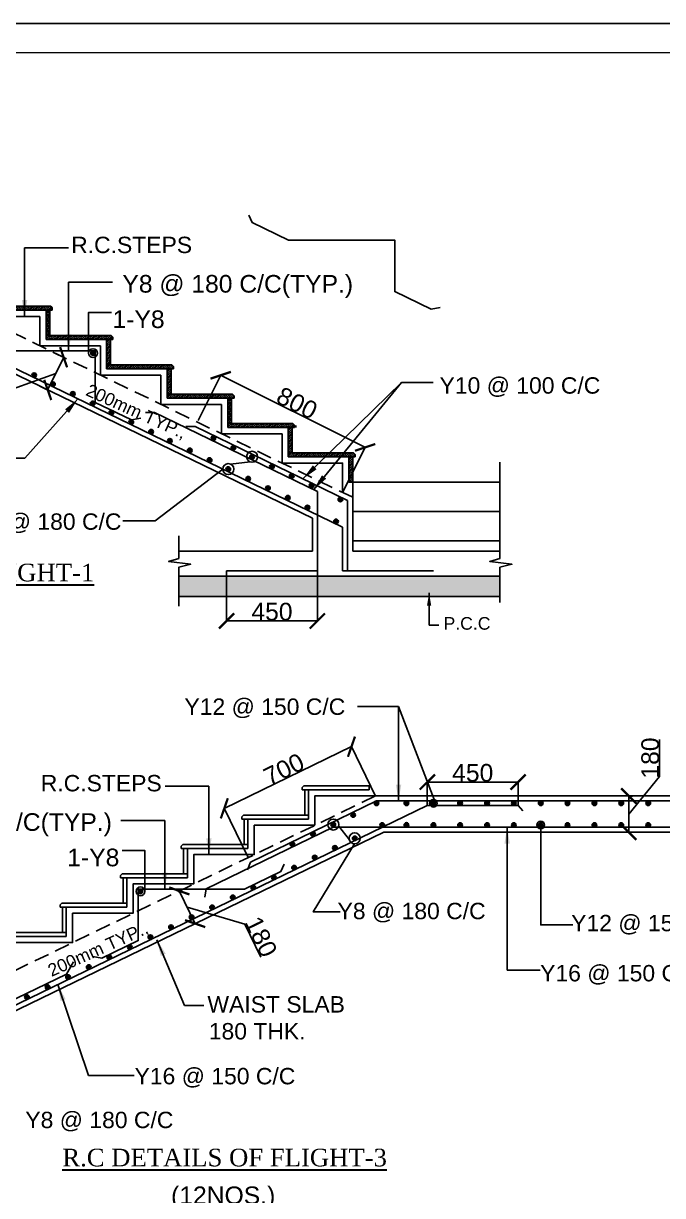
# Model space of a CAD drawing. Header units: inches. Extents: x 42351 to 118476, y -157843 to -108551.
# Drawn here: x 67447 to 80110, y -131799 to -108551 of the extents above; entities that cross this region are included whole.
import ezdxf
from ezdxf.enums import TextEntityAlignment as Align

# ---------------------------------------------------------------- set-up
doc = ezdxf.new("R2010")
doc.units = ezdxf.units.IN
doc.header["$MEASUREMENT"] = 0
doc.linetypes.add('Hidden', pattern=[3, 2, -1])
for name, color, linetype in [('1', 8, 'Continuous'), ('2', 5, 'Continuous'), ('4', 4, 'Continuous'), ('5', 2, 'Continuous'), ('AR-Elevation-2', 14, 'Continuous'), ('AR-Elevation-3', 15, 'Continuous'), ('AR-WALL', 30, 'Continuous'), ('ARROW', 5, 'Continuous'), ('ARROW2', 5, 'Continuous'), ('DIM', 251, 'Continuous'), ('SLAB TEXT', 1, 'Continuous')]:
    doc.layers.add(name, color=color, linetype=linetype)
for name, color, linetype, lineweight in [('HATCH', 252, 'Continuous', 9), ('JKEC COLHAT', 2, 'Continuous', 20), ('text', 4, 'Continuous', 30)]:
    doc.layers.add(name, color=color, linetype=linetype, lineweight=lineweight)
doc.styles.add('Arial', font='arial.ttf', dxfattribs={"height": 400})
doc.styles.add('T200', font='sanss___.ttf', dxfattribs={"height": 250})
doc.styles.add('T300', font='sanss___.ttf', dxfattribs={"height": 350})
doc.styles.add('T400', font='romantic.ttf')
doc.dimstyles.new('SCALE - 25', dxfattribs={"dimtxt": 325, "dimasz": 300, "dimexe": 4, "dimexo": 0, "dimgap": 1, "dimtad": 1, "dimdec": 0, "dimlfac": 0.25, "dimrnd": 5, "dimzin": 3, "dimdsep": 46, "dimtxsty": 'T300', "dimblk": 'ARCHTICK', "dimcen": 0.09, "dimdle": 4, "dimclrd": 5, "dimclre": 8, "dimclrt": 1, "dimadec": 0, "dimazin": 0, "dimtfac": 1, "dimtdec": 0, "dimtix": 1, "dimtofl": 0, "dimtmove": 2, "dimatfit": 3, "dimfxl": 0, "dimtolj": 1, "dimtzin": 0, "dimarcsym": 2})
doc.dimstyles.new('T 200', dxfattribs={"dimtxt": 250, "dimasz": 150, "dimexe": 1, "dimexo": 0, "dimgap": 50, "dimtad": 1, "dimdec": 0, "dimdsep": 46, "dimtxsty": 'T200', "dimblk": 'ARCHTICK', "dimcen": 2.5, "dimdle": 1, "dimclrd": 5, "dimclre": 253, "dimclrt": 1, "dimadec": 0, "dimazin": 0, "dimtfac": 1, "dimtdec": 0, "dimtmove": 2, "dimatfit": 3, "dimfxl": 0, "dimarcsym": 0})

# ---------------------------------------------------------------- blocks, each defined once
blk = doc.blocks.new('_ARCHTICK')
at = {"color": 0, "linetype": 'ByBlock', "const_width": 0.15}
blk.add_lwpolyline([(-0.5, -0.5), (0.5, 0.5)], dxfattribs=at)
blk = doc.blocks.new('*D79')
at = {"layer": 'Defpoints', "color": 0}
for p in [(70906, -116427), (74217, -116960), (73768, -117858)]:
    blk.add_point(p, dxfattribs=at)
at = {"layer": 'DIM', "color": 8, "lineweight": -2}
for p, q in [((70906, -116427), (71357, -115525)), ((73768, -117858), (74219, -116956))]:
    blk.add_line(p, q, dxfattribs=at)
at = {"layer": 'DIM', "color": 5, "lineweight": -2}
blk.add_line((71352, -115527), (74221, -116962), dxfattribs=at)
at = {"layer": 'DIM', "color": 5, "lineweight": -2, "xscale": 300, "yscale": 300, "zscale": 300}
for p, rotation in [((71355, -115529), 153.4349488229369), ((74217, -116960), 333.4349488229369)]:
    blk.add_blockref('_ARCHTICK', p, dxfattribs=dict(at, rotation=rotation))
at = {"layer": 'DIM', "color": 1, "insert": (72867, -116082), "char_height": 350, "attachment_point": 5, "rotation": 333.4349, "style": 'T300'}
blk.add_mtext('\\A1;800', dxfattribs=at)
blk = doc.blocks.new('R1')
at = {"layer": '5'}
h = blk.add_hatch(color=256, dxfattribs=at)
edge = h.paths.add_edge_path()
edge.add_arc((0, 0), 62.5, 0, 360)
at = {"layer": '5', "color": 6}
blk.add_circle((0, 0), 62.5, dxfattribs=at)
blk = doc.blocks.new('*D80')
at = {"layer": 'Defpoints', "color": 0}
for p in [(68088, -115097), (68242, -115172), (67774, -115745)]:
    blk.add_point(p, dxfattribs=at)
at = {"layer": 'DIM', "color": 5, "lineweight": -2}
for p, q in [((67926, -115824), (68244, -115169)), ((68085, -115496), (67056, -115863)), ((67056, -115863), (66737, -116520))]:
    blk.add_line(p, q, dxfattribs=at)
at = {"layer": 'DIM', "color": 8, "lineweight": -2}
for p, q in [((68088, -115097), (68246, -115174)), ((67774, -115745), (67932, -115822))]:
    blk.add_line(p, q, dxfattribs=at)
at = {"layer": 'DIM', "color": 5, "lineweight": -2, "xscale": 300, "yscale": 300, "zscale": 300}
for p, rotation in [((68242, -115172), 64.13362577975428), ((67928, -115820), 244.1336257797543)]:
    blk.add_blockref('_ARCHTICK', p, dxfattribs=dict(at, rotation=rotation))
at = {"layer": 'DIM', "color": 1, "insert": (66734, -116112), "char_height": 350, "attachment_point": 5, "rotation": 64.1336, "style": 'T300'}
blk.add_mtext('\\A1;180', dxfattribs=at)
blk = doc.blocks.new('*D84')
at = {"layer": 'Defpoints', "color": 0}
for p in [(74420, -123874, -3), (71427, -124118), (71900, -125095, -3)]:
    blk.add_point(p, dxfattribs=at)
at = {"layer": 'DIM', "color": 5, "lineweight": -2}
blk.add_line((73950, -122894), (71423, -124120), dxfattribs=at)
at = {"layer": 'DIM', "color": 8, "lineweight": -2}
for p, q in [((74420, -123874), (73944, -122893)), ((71900, -125095), (71425, -124114))]:
    blk.add_line(p, q, dxfattribs=at)
at = {"layer": 'DIM', "color": 5, "lineweight": -2, "xscale": 300, "yscale": 300, "zscale": 300}
for p, rotation in [((73946, -122896), 25.86639058497587), ((71427, -124118), 205.8663905849759)]:
    blk.add_blockref('_ARCHTICK', p, dxfattribs=dict(at, rotation=rotation))
at = {"layer": 'DIM', "color": 1, "insert": (72607, -123344), "char_height": 350, "attachment_point": 5, "rotation": 25.8664, "style": 'T300'}
blk.add_mtext('\\A1;700', dxfattribs=at)
blk = doc.blocks.new('*D86')
at = {"layer": 'Defpoints', "color": 0}
for p in [(70535, -125757, -3), (70849, -126405, -3), (70849, -126405)]:
    blk.add_point(p, dxfattribs=at)
at = {"layer": 'DIM', "color": 5, "lineweight": -2}
for p, q in [((70534, -125753), (70851, -126409)), ((70692, -126081), (71832, -126416)), ((71832, -126416), (72151, -127073))]:
    blk.add_line(p, q, dxfattribs=at)
at = {"layer": 'DIM', "color": 8, "lineweight": -2}
for p, q in [((70535, -125757), (70539, -125755)), ((70849, -126405), (70853, -126403))]:
    blk.add_line(p, q, dxfattribs=at)
at = {"layer": 'DIM', "color": 5, "lineweight": -2, "xscale": 300, "yscale": 300, "zscale": 300}
for p, rotation in [((70535, -125757), 115.866390584974), ((70849, -126405), 295.8663905849741)]:
    blk.add_blockref('_ARCHTICK', p, dxfattribs=dict(at, rotation=rotation))
at = {"layer": 'DIM', "color": 1, "insert": (72155, -126665), "char_height": 350, "attachment_point": 5, "rotation": 295.8664, "style": 'T300'}
blk.add_mtext('\\A1;180', dxfattribs=at)
blk = doc.blocks.new('*D88')
at = {"layer": 'Defpoints', "color": 0}
for p in [(75449, -123598), (75449, -124065, -8), (77249, -124065, -9)]:
    blk.add_point(p, dxfattribs=at)
at = {"layer": 'DIM', "color": 5, "lineweight": -2}
blk.add_line((77253, -123598), (75445, -123598), dxfattribs=at)
at = {"layer": 'DIM', "color": 8, "lineweight": -2}
for p, q in [((75449, -124065), (75449, -123594)), ((77249, -124065), (77249, -123594))]:
    blk.add_line(p, q, dxfattribs=at)
at = {"layer": 'DIM', "color": 5, "lineweight": -2, "xscale": 300, "yscale": 300, "zscale": 300, "rotation": 180}
blk.add_blockref('_ARCHTICK', (75449, -123598), dxfattribs=at)
at = {"layer": 'DIM', "color": 5, "lineweight": -2, "xscale": 300, "yscale": 300, "zscale": 300}
blk.add_blockref('_ARCHTICK', (77249, -123598), dxfattribs=at)
at = {"layer": 'DIM', "color": 1, "insert": (76349, -123416), "char_height": 350, "attachment_point": 5, "style": 'T300'}
blk.add_mtext('\\A1;450', dxfattribs=at)
blk = doc.blocks.new('*D91')
at = {"layer": 'Defpoints', "color": 0}
for p in [(79441, -123874), (79517, -123874, -4), (79517, -124594, -12)]:
    blk.add_point(p, dxfattribs=at)
at = {"layer": 'DIM', "color": 5, "lineweight": -2}
for p, q in [((80048, -123486), (80048, -122756)), ((79441, -124234), (80048, -123486)), ((79441, -124598), (79441, -123870))]:
    blk.add_line(p, q, dxfattribs=at)
at = {"layer": 'DIM', "color": 8, "lineweight": -2}
for p, q in [((79517, -123874), (79437, -123874)), ((79517, -124594), (79437, -124594))]:
    blk.add_line(p, q, dxfattribs=at)
at = {"layer": 'DIM', "color": 5, "lineweight": -2, "xscale": 300, "yscale": 300, "zscale": 300}
for p, rotation in [((79441, -123874), 90), ((79441, -124594), 270)]:
    blk.add_blockref('_ARCHTICK', p, dxfattribs=dict(at, rotation=rotation))
at = {"layer": 'DIM', "color": 1, "insert": (79867, -123121), "char_height": 350, "attachment_point": 5, "rotation": 90, "style": 'T300'}
blk.add_mtext('\\A1;180', dxfattribs=at)
blk = doc.blocks.new('*D128')
at = {"layer": 'Defpoints', "color": 0}
for p in [(71471, -119407), (73271, -119407), (73271, -120402)]:
    blk.add_point(p, dxfattribs=at)
at = {"layer": 'DIM', "color": 8, "lineweight": -2}
for p, q in [((71471, -119407), (71471, -120406)), ((73271, -119407), (73271, -120406))]:
    blk.add_line(p, q, dxfattribs=at)
at = {"layer": 'DIM', "color": 5, "lineweight": -2}
blk.add_line((71467, -120402), (73275, -120402), dxfattribs=at)
at = {"layer": 'DIM', "color": 5, "lineweight": -2, "xscale": 300, "yscale": 300, "zscale": 300, "rotation": 180}
blk.add_blockref('_ARCHTICK', (71471, -120402), dxfattribs=at)
at = {"layer": 'DIM', "color": 5, "lineweight": -2, "xscale": 300, "yscale": 300, "zscale": 300}
blk.add_blockref('_ARCHTICK', (73271, -120402), dxfattribs=at)
at = {"layer": 'DIM', "color": 1, "insert": (72371, -120220), "char_height": 350, "attachment_point": 5, "style": 'T300'}
blk.add_mtext('\\A1;450', dxfattribs=at)

msp = doc.modelspace()

# ---------------------------------------------------------------- hatches: boundary and pattern name
at = {"layer": 'HATCH'}
h = msp.add_hatch(dxfattribs=at)
h.set_pattern_fill('ANSI31', color=8, scale=200, style=0)
h.set_pattern_definition([(45, (67321.482, -113996.85), (-17.6777, 17.6777), [])])
h.paths.add_polyline_path([(66694.8, -114161.8), (66694.8, -114237.8), (67894.8, -114237.8), (67970.8, -114237.8), (68018.8, -114237.8), (68018.8, -114193.8), (67986.8, -114161.8), (67340.8, -114161.8), (66770.8, -114161.8)])
h.paths.add_polyline_path([(67894.8, -114237.8), (67894.8, -114743.6), (67970.8, -114743.6), (67970.8, -114237.8)])
h = msp.add_hatch(dxfattribs=at)
h.set_pattern_fill('ANSI31', color=8, scale=200, style=0)
h.set_pattern_definition([(45, (68521.482, -114578.668), (-17.6777, 17.6777), [])])
h.paths.add_polyline_path([(67894.8, -114743.6), (67894.8, -114819.6), (69094.8, -114819.6), (69170.8, -114819.6), (69218.8, -114819.6), (69218.8, -114775.6), (69186.8, -114743.6), (68540.8, -114743.6), (67970.8, -114743.6)])
h.paths.add_polyline_path([(69094.8, -114819.6), (69094.8, -115325.5), (69170.8, -115325.5), (69170.8, -114819.6)])
h = msp.add_hatch(dxfattribs=at)
h.set_pattern_fill('ANSI31', color=8, scale=200, style=0)
h.set_pattern_definition([(45, (69721.482, -115160.486), (-17.6777, 17.6777), [])])
h.paths.add_polyline_path([(69094.8, -115325.5), (69094.8, -115401.5), (70294.8, -115401.5), (70370.8, -115401.5), (70418.8, -115401.5), (70418.8, -115357.5), (70386.8, -115325.5), (69740.8, -115325.5), (69170.8, -115325.5)])
h.paths.add_polyline_path([(70294.8, -115401.5), (70294.8, -115907.3), (70370.8, -115907.3), (70370.8, -115401.5)])
h = msp.add_hatch(dxfattribs=at)
h.set_pattern_fill('ANSI31', color=8, scale=200, style=0)
h.set_pattern_definition([(45, (70921.482, -115742.304), (-17.6777, 17.6777), [])])
h.paths.add_polyline_path([(70294.8, -115907.3), (70294.8, -115983.3), (71494.8, -115983.3), (71570.8, -115983.3), (71618.8, -115983.3), (71618.8, -115939.3), (71586.8, -115907.3), (70940.8, -115907.3), (70370.8, -115907.3)])
h.paths.add_polyline_path([(71494.8, -115983.3), (71494.8, -116489.1), (71570.8, -116489.1), (71570.8, -115983.3)])
h = msp.add_hatch(dxfattribs=at)
h.set_pattern_fill('ANSI31', color=8, scale=200, style=0)
h.set_pattern_definition([(45, (72121.482, -116324.123), (-17.6777, 17.6777), [])])
h.paths.add_polyline_path([(71494.8, -116489.1), (71494.8, -116565.1), (72694.8, -116565.1), (72770.8, -116565.1), (72818.8, -116565.1), (72818.8, -116521.1), (72786.8, -116489.1), (72140.8, -116489.1), (71570.8, -116489.1)])
h.paths.add_polyline_path([(72694.8, -116565.1), (72694.8, -117070.9), (72770.8, -117070.9), (72770.8, -116565.1)])
h = msp.add_hatch(dxfattribs=at)
h.set_pattern_fill('ANSI31', color=8, scale=200, style=0)
h.set_pattern_definition([(45, (73321.482, -116905.94), (-17.6777, 17.6777), [])])
h.paths.add_polyline_path([(72694.8, -117146.9), (74018.8, -117146.9), (74018.8, -117102.9), (73986.8, -117070.9), (72694.8, -117070.9)])
h.paths.add_polyline_path([(73970.8, -117146.9), (73894.8, -117146.9), (73894.8, -117652.7), (73970.8, -117652.7)])
h = msp.add_hatch(dxfattribs=at)
h.set_pattern_fill('AR-CONC', color=8, scale=20, style=0)
h.set_pattern_definition([(50, (0, 200), (143.45204, -12.55043), [15, -165]), (355, (0, 200), (-27.75027, 150.43843), [12, -132]), (100.45144, (11.95, 198.95), (115.70177, 137.888), [12.74804, -140.22842]), (46.1842, (0, 240), (213.44827, -33.10386), [22.5, -247.5]), (96.63564, (17.79, 237.24), (186.9324, 194.82372), [19.12207, -210.34275]), (351.18416, (0, 240), (186.9324, 194.82372), [18, -198]), (21, (20, 230), (119.38141, -80.52378), [15, -165]), (326, (20, 230), (48.66307, 145.03001), [12, -132]), (71.45144, (29.95, 223.29), (168.04448, 64.50623), [12.74804, -140.22842]), (37.5, (0, 200), (2.431971, 66.57877), [0, -130.4, 0, -134, 0, -132.5]), (7.5, (0, 200), (52.613907, 78.882342), [0, -76.4, 0, -127.4, 0, -50.5]), (327.5, (-44.6, 200), (106.764487, -4.510974), [0, -50, 0, -156, 0, -207]), (317.5, (-64.6, 200), (116.637234, 20.020996), [0, -65, 0, -103.6, 0, -147])])
h.paths.add_polyline_path([(70524.8, -119516.4), (76887.1, -119516.4), (76887.1, -119916.4), (70524.8, -119916.4)])

# ---------------------------------------------------------------- linework, layer by layer
at = {"layer": '1', "elevation": -3.4}
for points in [[(76887.1, -117250.1), (76887.1, -119162.4), (76686.1, -119220.8), (77125.2, -119278), (76887.1, -119337.8), (76887.1, -120037.6)], [(70524.8, -118710.7), (70524.8, -119162.4), (70323.8, -119220.8), (70762.9, -119278), (70524.8, -119337.8), (70524.8, -120110.7)]]:
    msp.add_lwpolyline(points, dxfattribs=at)
at = {"layer": '2'}
for p, q in [((73894.8, -117652.7), (73970.8, -117652.7)), ((73970.8, -117652.7), (76887.1, -117652.7)), ((73970.8, -117652.7), (73970.8, -117949.7)), ((73970.8, -118234.5), (76887.1, -118234.5)), ((73970.8, -118816.4), (76887.1, -118816.4)), ((70524.8, -119916.4), (76887.1, -119916.4))]:
    msp.add_line(p, q, dxfattribs=at)
for points in [[(71396.6, -117390.8), (70057.1, -118414.6), (69417.9, -118414.6)], [(71937.1, -117246.7), (71548, -117290.2)]]:
    msp.add_lwpolyline(points, dxfattribs=at)
for points, elevation in [([(75584.3, -123943.3), (74879.7, -122098)], -7.3), ([(73691.9, -124466.8), (73904.3, -124745.1)], -3.4), ([(77696.2, -124524.3), (77696.2, -126429.5), (78332.3, -126429.5)], -7.7), ([(74008.6, -124822), (73187.5, -126171.5), (73723.5, -126171.5)], -3.4)]:
    msp.add_lwpolyline(points, dxfattribs=dict(at, elevation=elevation))
for centre, radius in [((71977.6, -117145.4), 109.1), ((71505.7, -117390.8), 109.1), ((75569.2, -124018.5, -7.8), 75.2), ((73586.3, -124439.4, -3.4), 109.1), ((74008.6, -124712.9, -3.4), 109.1), ((77696.2, -124449.1, -7.7), 75.2)]:
    msp.add_circle(centre, radius, dxfattribs=at)
at = {"layer": '4', "linetype": 'Hidden', "ltscale": 150}
for p, q in [((73970.8, -117949.7), (61770.8, -112034.5)), ((74419.9, -123873.6, -3.4), (64819.9, -128528.2, -3.4))]:
    msp.add_line(p, q, dxfattribs=at)
at = {"layer": '4'}
for p, q in [((61605.5, -112754.5), (73170.8, -118362)), ((73970.8, -117949.7), (73970.8, -119016.4)), ((73170.8, -118362), (73170.8, -119016.4)), ((70524.8, -119016.4), (73170.8, -119016.4)), ((73970.8, -119016.4), (76887.1, -119016.4)), ((70524.8, -119516.4), (76887.1, -119516.4)), ((74419.9, -123873.6, -6.7), (81819.5, -123873.6, -3.4)), ((74585.2, -124593.6, -3.4), (64985.2, -129248.2, -3.4)), ((74585.2, -124593.6, -6.9), (81819.5, -124593.6, -13.9))]:
    msp.add_line(p, q, dxfattribs=at)
at = {"layer": '5'}
for p, q in [((60762.2, -112234.5), (73770.8, -118541.8)), ((73270.8, -117832.6), (70045.1, -116268.6)), ((73870.8, -118012.4), (70846.4, -116546)), ((73270.8, -117832.6), (73270.8, -119407.3)), ((73870.8, -118012.4), (73870.8, -119407.3)), ((73770.8, -118541.8), (73770.8, -119407.3)), ((75448.9, -124065, -3.4), (64962.5, -129149.3, -3.4)), ((74442.6, -123972.5, -3.4), (71943.5, -125184.1, -3.4)), ((74442.6, -123972.5, -6.8), (84259.5, -123972.5, -13.7)), ((75448.9, -124065, -7.8), (77248.6, -124065, -9.5)), ((73586, -124494.8, -3.4), (71066.5, -125716.3, -3.4)), ((73586, -124494.8, -5.9), (82459.5, -124494.8, -13.8)), ((68301.6, -127405, -3.4), (65782.1, -128626.6, -3.4))]:
    msp.add_line(p, q, dxfattribs=at)
for points, elevation in [([(71912.3, -112354.6), (71977.5, -112497.6), (72697.3, -112846.8), (74805.3, -112846.8), (74805.3, -113869.4), (75525.1, -114218.6), (75706.4, -114185.6)], 3.4), ([(72612.9, -125226.9), (72547.7, -125369.9), (71827.9, -125719.1), (69719.9, -125719.1), (69719.9, -126741.7), (69000.1, -127090.8), (68818.9, -127057.9)], -3.4)]:
    msp.add_lwpolyline(points, dxfattribs=dict(at, elevation=elevation))
msp.add_lwpolyline([(65977.7, -114551.5), (66042.9, -114694.5), (66762.7, -115043.6), (68870.8, -115043.6), (68870.8, -116066.2), (69590.6, -116415.4), (69771.8, -116382.5)], dxfattribs=at)
at = {"layer": '5', "color": 2}
for points in [[(70045.1, -116268.6), (69862.3, -116268.6)], [(70846.4, -116546), (70663.6, -116546)], [(71943.5, -125184.1), (71885.4, -125337.6)]]:
    msp.add_lwpolyline(points, dxfattribs=at)
for points, elevation in [([(77248.6, -124065), (77344.3, -124169.6)], -3.4), ([(71066.5, -125716.3), (71042.3, -125883.3)], -3.4), ([(68301.6, -127405), (68436.2, -127165.2)], -4.7)]:
    msp.add_lwpolyline(points, dxfattribs=dict(at, elevation=elevation))
at = {"layer": 'AR-Elevation-2', "ltscale": 100}
msp.add_line((72846.8, -116565.1), (72846.8, -116527.1), dxfattribs=at)
at = {"layer": 'AR-Elevation-3', "color": 8}
for p, q in [((67986.8, -114161.8), (66694.8, -114161.8)), ((68018.8, -114237.8), (66694.8, -114237.8)), ((67894.8, -114237.8), (67894.8, -114743.6)), ((67970.8, -114237.8), (67970.8, -114743.6)), ((68018.8, -114193.8), (67986.8, -114161.8)), ((68018.8, -114193.8), (68018.8, -114237.8)), ((69186.8, -114743.6), (67894.8, -114743.6)), ((67894.8, -114819.6), (67894.8, -114743.6)), ((69218.8, -114819.6), (67894.8, -114819.6)), ((69094.8, -114819.6), (69094.8, -115325.5)), ((69170.8, -114819.6), (69170.8, -115325.5)), ((69218.8, -114775.6), (69186.8, -114743.6)), ((69218.8, -114775.6), (69218.8, -114819.6)), ((70386.8, -115325.5), (69094.8, -115325.5)), ((69094.8, -115401.5), (69094.8, -115325.5)), ((70418.8, -115401.5), (69094.8, -115401.5)), ((70294.8, -115401.5), (70294.8, -115907.3)), ((70370.8, -115401.5), (70370.8, -115907.3)), ((70418.8, -115357.5), (70386.8, -115325.5)), ((70418.8, -115357.5), (70418.8, -115401.5)), ((71586.8, -115907.3), (70294.8, -115907.3)), ((70294.8, -115983.3), (70294.8, -115907.3)), ((71618.8, -115983.3), (70294.8, -115983.3)), ((71494.8, -115983.3), (71494.8, -116489.1)), ((71570.8, -115983.3), (71570.8, -116489.1)), ((71618.8, -115939.3), (71586.8, -115907.3)), ((71618.8, -115939.3), (71618.8, -115983.3)), ((72786.8, -116489.1), (71494.8, -116489.1)), ((71494.8, -116565.1), (71494.8, -116489.1)), ((72818.8, -116565.1), (71494.8, -116565.1)), ((72694.8, -116565.1), (72694.8, -117070.9)), ((72770.8, -116565.1), (72770.8, -117070.9)), ((72818.8, -116521.1), (72786.8, -116489.1)), ((72818.8, -116521.1), (72818.8, -116565.1)), ((73986.8, -117070.9), (72694.8, -117070.9)), ((72694.8, -117146.9), (72694.8, -117070.9)), ((74018.8, -117146.9), (72694.8, -117146.9)), ((73894.8, -117146.9), (73894.8, -117652.7)), ((73970.8, -117146.9), (73970.8, -117652.7)), ((74018.8, -117102.9), (73986.8, -117070.9)), ((74018.8, -117102.9), (74018.8, -117146.9)), ((72971.9, -123705.6, -3.4), (73003.9, -123673.6, -3.4)), ((73003.9, -123673.6, -3.4), (74295.9, -123673.6, -3.4)), ((74295.9, -123749.6, -3.4), (74295.9, -123673.6, -3.4)), ((72971.9, -123705.6, -3.4), (72971.9, -123749.6, -3.4)), ((72971.9, -123749.6, -3.4), (74295.9, -123749.6, -3.4)), ((73019.9, -123749.6, -3.4), (73019.9, -124255.4, -3.4)), ((73095.9, -124255.4, -3.4), (73095.9, -123749.6, -3.4)), ((71771.9, -124287.4, -3.4), (71803.9, -124255.4, -3.4)), ((71771.9, -124287.4, -3.4), (71771.9, -124331.4, -3.4)), ((71771.9, -124331.4, -3.4), (73095.9, -124331.4, -3.4)), ((71803.9, -124255.4, -3.4), (73095.9, -124255.4, -3.4)), ((71819.9, -124331.4, -3.4), (71819.9, -124837.2, -3.4)), ((71895.9, -124837.2, -3.4), (71895.9, -124331.4, -3.4)), ((73095.9, -124331.4, -3.4), (73095.9, -124255.4, -3.4)), ((70571.9, -124869.2, -3.4), (70603.9, -124837.2, -3.4)), ((70571.9, -124869.2, -3.4), (70571.9, -124913.2, -3.4)), ((70571.9, -124913.2, -3.4), (71895.9, -124913.2, -3.4)), ((70603.9, -124837.2, -3.4), (71895.9, -124837.2, -3.4)), ((70619.9, -124913.2, -3.4), (70619.9, -125419.1, -3.4)), ((70695.9, -125419.1, -3.4), (70695.9, -124913.2, -3.4)), ((71895.9, -124913.2, -3.4), (71895.9, -124837.2, -3.4)), ((69371.9, -125451.1, -3.4), (69403.9, -125419.1, -3.4)), ((69371.9, -125451.1, -3.4), (69371.9, -125495.1, -3.4)), ((69371.9, -125495.1, -3.4), (70695.9, -125495.1, -3.4)), ((69403.9, -125419.1, -3.4), (70695.9, -125419.1, -3.4)), ((69419.9, -125495.1, -3.4), (69419.9, -126000.9, -3.4)), ((69495.9, -126000.9, -3.4), (69495.9, -125495.1, -3.4)), ((70695.9, -125495.1, -3.4), (70695.9, -125419.1, -3.4)), ((68171.9, -126032.9, -3.4), (68203.9, -126000.9, -3.4)), ((68171.9, -126032.9, -3.4), (68171.9, -126076.9, -3.4)), ((68171.9, -126076.9, -3.4), (69495.9, -126076.9, -3.4)), ((68203.9, -126000.9, -3.4), (69495.9, -126000.9, -3.4)), ((68219.9, -126076.9, -3.4), (68219.9, -126582.7, -3.4)), ((68295.9, -126582.7, -3.4), (68295.9, -126076.9, -3.4)), ((69495.9, -126076.9, -3.4), (69495.9, -126000.9, -3.4)), ((66971.9, -126658.7, -3.4), (68295.9, -126658.7, -3.4)), ((67003.9, -126582.7, -3.4), (68295.9, -126582.7, -3.4)), ((68295.9, -126658.7, -3.4), (68295.9, -126582.7, -3.4))]:
    msp.add_line(p, q, dxfattribs=at)
at = {"layer": 'AR-WALL', "color": 6}
for p, q in [((66570.8, -114361.8), (67770.8, -114361.8)), ((67770.8, -114943.6), (67770.8, -114361.8)), ((67770.8, -114943.6), (68970.8, -114943.6)), ((68970.8, -115525.5), (68970.8, -114943.6)), ((68970.8, -115525.5), (70170.8, -115525.5)), ((70170.8, -116107.3), (70170.8, -115525.5)), ((70170.8, -116107.3), (71370.8, -116107.3)), ((71370.8, -116689.1), (71370.8, -116107.3)), ((71370.8, -116689.1), (72570.8, -116689.1)), ((72570.8, -117270.9), (72570.8, -116689.1)), ((73219.9, -124455.4, -3.4), (72019.9, -124455.4, -3.4))]:
    msp.add_line(p, q, dxfattribs=at)
for points in [[(72570.8, -117270.9), (73770.8, -117270.9), (73770.8, -117852.7)], [(73219.9, -124455.4), (73219.9, -123873.6), (74419.9, -123873.6)]]:
    msp.add_lwpolyline(points, dxfattribs=at)
at = {"layer": 'AR-WALL', "color": 6, "elevation": -3.4}
for points in [[(72019.9, -124455.4), (72019.9, -125037.2), (70819.9, -125037.2), (70819.9, -125619.1), (69921.9, -125619.1)], [(69921.9, -125619.1), (69619.9, -125619.1), (69619.9, -126200.9), (68419.9, -126200.9), (68419.9, -126782.7), (67519.9, -126782.7)], [(67519.9, -126782.7), (67219.9, -126782.7), (67219.9, -127364.5), (66019.9, -127364.5), (66019.9, -127576.6)]]:
    msp.add_lwpolyline(points, dxfattribs=at)
at = {"layer": 'ARROW2', "elevation": 3.4}
msp.add_lwpolyline([(68737.8, -115089.6), (68737.8, -114281.2), (69190.3, -114281.2)], dxfattribs=at)
at = {"layer": 'ARROW2'}
msp.add_lwpolyline([(69852.9, -125765), (69852.9, -124956.6), (69400.4, -124956.6)], dxfattribs=at)
for centre in [(68825.3, -115089.6, 3.4), (69765.4, -125765)]:
    msp.add_circle(centre, 87.5, dxfattribs=at)
at = {"layer": 'Defpoints', "ltscale": 0.2}
msp.add_lwpolyline([(42351.3, -157843.2), (113517.9, -157843.2), (113517.9, -108551.5), (42351.3, -108551.5)], close=True, dxfattribs=at)
at = {"layer": 'DIM', "color": 2}
for p, q in [((73270.8, -119407.3), (71470.8, -119407.3)), ((73770.8, -119407.3), (75570.8, -119407.3))]:
    msp.add_line(p, q, dxfattribs=at)
at = {"layer": 'JKEC COLHAT', "ltscale": 0.2}
msp.add_lwpolyline([(42934.6, -157259.8), (112934.6, -157259.8), (112934.6, -109134.8), (42934.6, -109134.8)], close=True, dxfattribs=at)

# ---------------------------------------------------------------- block references
at = {"layer": '5', "color": 3}
for p, xscale, yscale, zscale, rotation in [((68825.3, -115089.6, 3.4), 0.7372799999578074, 0.7372799999578074, 0.7372799999578074, 359.0044604259333), ((67659.2, -115526.9), 0.7372799999144111, 0.7372799999144111, 0.7372799999144111, 359.0044604247437), ((68030.4, -115706.6), 0.7372799999144111, 0.7372799999144111, 0.7372799999144111, 359.0044604247437), ((68424, -115897.5), 0.7372799999144111, 0.7372799999144111, 0.7372799999144111, 359.0044604247437), ((68817.7, -116088.3), 0.7372799999144111, 0.7372799999144111, 0.7372799999144111, 359.0044604247437), ((69188.8, -116268), 0.7372799999144111, 0.7372799999144111, 0.7372799999144111, 359.0044604247437), ((69582.5, -116458.8), 0.7372799999144111, 0.7372799999144111, 0.7372799999144111, 359.0044604247437), ((69976.1, -116649.7), 0.7372799999144111, 0.7372799999144111, 0.7372799999144111, 359.0044604247437), ((70347.2, -116829.4), 0.7372799999144111, 0.7372799999144111, 0.7372799999144111, 359.0044604247437), ((71212.8, -116774.8), 0.7372799999144111, 0.7372799999144111, 0.7372799999144111, 359.0044604247437), ((71606.4, -116965.7), 0.7372799999144111, 0.7372799999144111, 0.7372799999144111, 359.0044604247437), ((70740.9, -117020.2), 0.7372799999144111, 0.7372799999144111, 0.7372799999144111, 359.0044604247437), ((71134.6, -117211.1), 0.7372799999144111, 0.7372799999144111, 0.7372799999144111, 359.0044604247437), ((71977.6, -117145.4), 0.7372799999144111, 0.7372799999144111, 0.7372799999144111, 359.0044604247437), ((71505.7, -117390.8), 0.7372799999144111, 0.7372799999144111, 0.7372799999144111, 359.0044604247437), ((72371.2, -117336.2), 0.7372799999144111, 0.7372799999144111, 0.7372799999144111, 359.0044604247437), ((71899.4, -117581.6), 0.7372799999144111, 0.7372799999144111, 0.7372799999144111, 359.0044604247437), ((72763.2, -117524.7), 0.7372799999144111, 0.7372799999144111, 0.7372799999144111, 359.0044604247437), ((72291.3, -117770.1), 0.7372799999144111, 0.7372799999144111, 0.7372799999144111, 359.0044604247437), ((73155.1, -117713.1), 0.7372799999144111, 0.7372799999144111, 0.7372799999144111, 359.0044604247437), ((72683.3, -117958.5), 0.7372799999144111, 0.7372799999144111, 0.7372799999144111, 359.0044604247437), ((73725.8, -117993.2), 0.7372799999144111, 0.7372799999144111, 0.7372799999144111, 359.0044604247437), ((73072.7, -118152.1), 0.7372799999144111, 0.7372799999144111, 0.7372799999144111, 359.0044604247437), ((73639.9, -118427.2), 0.7372799999144111, 0.7372799999144111, 0.7372799999144111, 359.0044604247437), ((74441.8, -124018.5, -6.7), -0.7372799999578074, 0.7372799999138806, 0.7372799999141586, 0.9955395740666706), ((75036, -124018.5, -7.3), -0.7372799999578074, 0.7372799999138806, 0.7372799999141586, 0.9955395740666706), ((75569.2, -124018.5, -7.8), -0.7372799999578074, 0.7372799999138806, 0.7372799999141586, 0.9955395740666706), ((76099.5, -124018.5, -7.8), -0.7372799999578074, 0.7372799999138806, 0.7372799999141586, 0.9955395740666706), ((76632.7, -124018.5, -7.8), -0.7372799999578074, 0.7372799999138806, 0.7372799999141586, 0.9955395740666706), ((77163, -124018.5, -7.8), -0.7372799999578074, 0.7372799999138806, 0.7372799999141586, 0.9955395740666706), ((77696.2, -124018.5, -7.8), -0.7372799999578074, 0.7372799999138806, 0.7372799999141586, 0.9955395740666706), ((78226.5, -124018.5, -7.8), -0.7372799999578074, 0.7372799999138806, 0.7372799999141586, 0.9955395740666706), ((78759.7, -124018.5, -7.8), -0.7372799999578074, 0.7372799999138806, 0.7372799999141586, 0.9955395740666706), ((79292.8, -124018.5, -7.8), -0.7372799999578074, 0.7372799999138806, 0.7372799999141586, 0.9955395740666706), ((79826.8, -124018.5, -7.8), -0.7372799999578074, 0.7372799999138806, 0.7372799999141586, 0.9955395740666706), ((73979.6, -124250.4, -3.4), -0.7372799999578074, 0.7372799999138806, 0.7372799999141586, 0.9955395740666706), ((73185.9, -124632.8, -3.4), -0.7372799999578074, 0.7372799999138806, 0.7372799999141586, 0.9955395740666706), ((73586.3, -124439.4, -3.4), -0.7372799999578074, 0.7372799999138806, 0.7372799999141586, 0.9955395740666706), ((74555.4, -124449.2, -6.7), -0.7372799999578074, 0.7372799999138806, 0.7372799999141586, 0.9955395740666706), ((75036, -124448.7, -7.2), -0.7372799999578074, 0.7372799999138806, 0.7372799999141586, 0.9955395740666706), ((75569.2, -124449.1, -7.7), -0.7372799999578074, 0.7372799999138806, 0.7372799999141586, 0.9955395740666706), ((76099.5, -124449.1, -7.7), -0.7372799999578074, 0.7372799999138806, 0.7372799999141586, 0.9955395740666706), ((76632.7, -124449.1, -7.7), -0.7372799999578074, 0.7372799999138806, 0.7372799999141586, 0.9955395740666706), ((77163, -124449.1, -7.7), -0.7372799999578074, 0.7372799999138806, 0.7372799999141586, 0.9955395740666706), ((77696.2, -124449.1, -7.7), -0.7372799999578074, 0.7372799999138806, 0.7372799999141586, 0.9955395740666706), ((78226.5, -124449.1, -7.7), -0.7372799999578074, 0.7372799999138806, 0.7372799999141586, 0.9955395740666706), ((78759.7, -124449.1, -7.7), -0.7372799999578074, 0.7372799999138806, 0.7372799999141586, 0.9955395740666706), ((79292.8, -124449.1, -7.7), -0.7372799999578074, 0.7372799999138806, 0.7372799999141586, 0.9955395740666706), ((79826.8, -124449.1, -7.7), -0.7372799999578074, 0.7372799999138806, 0.7372799999141586, 0.9955395740666706), ((72775.9, -124832.4, -3.4), -0.7372799999578074, 0.7372799999138806, 0.7372799999141586, 0.9955395740666706), ((74012.3, -124713.5, -3.4), -0.7372799999578074, 0.7372799999138806, 0.7372799999141586, 0.9955395740666706), ((73218.7, -125095.9, -3.4), -0.7372799999578074, 0.7372799999138806, 0.7372799999141586, 0.9955395740666706), ((73619.1, -124902.6, -3.4), -0.7372799999578074, 0.7372799999138806, 0.7372799999141586, 0.9955395740666706), ((72808.7, -125295.5, -3.4), -0.7372799999578074, 0.7372799999138806, 0.7372799999141586, 0.9955395740666706), ((72408.3, -125488.8, -3.4), -0.7372799999578074, 0.7372799999138806, 0.7372799999141586, 0.9955395740666706), ((69765.4, -125765), -0.7372799999578074, 0.7372799999138806, 0.7372799999141586, 0.9955395740666706), ((72000.7, -125686.5, -3.4), -0.7372799999578074, 0.7372799999138806, 0.7372799999141586, 0.9955395740666706), ((71593, -125884.2, -3.4), -0.7372799999578074, 0.7372799999138806, 0.7372799999141586, 0.9955395740666706), ((71185.4, -126081.9, -3.4), -0.7372799999578074, 0.7372799999138806, 0.7372799999141586, 0.9955395740666706), ((70370.1, -126477.3, -3.4), -0.7372799999578074, 0.7372799999138806, 0.7372799999141586, 0.9955395740666706), ((70777.8, -126279.6, -3.4), -0.7372799999578074, 0.7372799999138806, 0.7372799999141586, 0.9955395740666706), ((69962.5, -126675, -3.4), -0.7372799999578074, 0.7372799999138806, 0.7372799999141586, 0.9955395740666706), ((69554.9, -126872.7, -3.4), -0.7372799999578074, 0.7372799999138806, 0.7372799999141586, 0.9955395740666706), ((69147.2, -127070.4, -3.4), -0.7372799999578074, 0.7372799999138806, 0.7372799999141586, 0.9955395740666706), ((68739.6, -127268.1, -3.4), -0.7372799999578074, 0.7372799999138806, 0.7372799999141586, 0.9955395740666706), ((67924.3, -127663.5, -3.4), -0.7372799999578074, 0.7372799999138806, 0.7372799999141586, 0.9955395740666706), ((68331.9, -127465.8, -3.4), -0.7372799999578074, 0.7372799999138806, 0.7372799999141586, 0.9955395740666706), ((67516.7, -127861.2, -3.4), -0.7372799999578074, 0.7372799999138806, 0.7372799999141586, 0.9955395740666706)]:
    msp.add_blockref('R1', p, dxfattribs=dict(at, xscale=xscale, yscale=yscale, zscale=zscale, rotation=rotation))

# ---------------------------------------------------------------- texts
at = {"layer": 'SLAB TEXT', "color": 3, "style": 'T300'}
for s, p in [('Y12 @ 150 C/C', (70637.2, -122264.8)), ('Y12 @ 150 C/C', (78299.8, -126557)), ('Y16 @ 150 C/C', (77684.8, -127550.5)), ('Y16 @ 150 C/C', (69648, -129592.3))]:
    msp.add_text(s, height=325, dxfattribs=at).set_placement(p)
at = {"layer": 'text', "color": 4}
for s, height, style, p in [('R.C.STEPS', 325, 'T300', (68391.8, -113106.4)), ('%%UR.C DETAILS OF FLIGHT-1', 350, 'T400', (62418.2, -119616.6)), ('R.C.STEPS', 325, 'T300', (67790.2, -123781.9)), ('%%UR.C DETAILS OF FLIGHT-3', 350, 'T400', (68216.8, -131219.7))]:
    msp.add_text(s, height=height, dxfattribs=dict(at, style=style)).set_placement(p)
at = {"layer": 'text', "color": 3, "style": 'T300'}
for s, height, p in [('Y8 @ 180 C/C(TYP.)', 350, (69406.8, -113890.2)), ('1-Y8', 350, (69211.4, -114592.7)), ('Y10 @ 100 C/C', 325, (75691.2, -115894)), ('Y8 @ 180 C/C', 325, (66454.4, -118593.8)), ('Y8 @ 180 C/C(TYP.)', 350, (64627.9, -124565.6)), ('1-Y8', 350, (68314.7, -125268.1)), ('Y8 @ 180 C/C', 325, (73670.5, -126317.5)), ('WAIST SLAB', 325, (71092, -128168.7)), ('Y8 @ 180 C/C', 325, (67483.8, -130461.3))]:
    msp.add_text(s, height=height, dxfattribs=at).set_placement(p)
at = {"layer": 'text', "color": 6, "style": 'T300'}
for rotation, p in [(335.68, (68662.2, -115918.1)), (24.32, (68002, -127464.2))]:
    msp.add_text('200mm TYP.,', height=250, rotation=rotation, dxfattribs=at).set_placement(p)
at = {"layer": 'text', "style": 'T300'}
msp.add_text('P.C.C', height=250, rotation=0.00006, dxfattribs=at).set_placement((76701.2, -120575.6), align=Align.RIGHT)
at = {"layer": 'text', "color": 6}
for s, height, style, p in [('180 THK.', 325, 'T300', (71118.4, -128702.2)), ('(12NOS.)', 350, 'Arial', (70371.8, -131968.8))]:
    msp.add_text(s, height=height, dxfattribs=dict(at, style=style)).set_placement(p)

# ---------------------------------------------------------------- dimensions: what is measured, and where the dimension line sits
at = {"layer": 'DIM'}
dim = msp.add_linear_dim(base=(68242.3, -115172.3), p1=(67773.6, -115745.2), p2=(68087.8, -115097.3), angle=64.13363, dimstyle='SCALE - 25', override={"dimtmove": 1}, dxfattribs=at)
dim.commit()
dim.dimension.update_dxf_attribs({"geometry": '*D80', "text_midpoint": (67055.6, -115863.9), "dimtype": 161})
dim = msp.add_aligned_dim(p1=(70906.1, -116426.6), p2=(73768.3, -117857.7), distance=1003.9, dimstyle='SCALE - 25', dxfattribs=at)
dim.commit()
dim.dimension.update_dxf_attribs({"geometry": '*D79', "text_midpoint": (72867.3, -116082.1)})
dim = msp.add_linear_dim(base=(73270.8, -120401.7), p1=(71470.8, -119407.3), p2=(73270.8, -119407.3), dimstyle='SCALE - 25', dxfattribs=at)
dim.commit()
dim.dimension.update_dxf_attribs({"geometry": '*D128', "text_midpoint": (72370.8, -120220.4)})
at = {"layer": 'DIM', "color": 2}
dim = msp.add_aligned_dim(p1=(74419.9, -123873.6, -3.4), p2=(71900.4, -125095.2, -3.4), distance=-1086.2, dimstyle='SCALE - 25', dxfattribs=at)
dim.commit()
dim.dimension.update_dxf_attribs({"geometry": '*D84', "text_midpoint": (72607.2, -123343.9)})
for base, p1, p2, angle, picture, middle, dimtype in [((79441.2, -123873.6), (79516.6, -124593.6, -11.7), (79516.6, -123873.6, -4.4), 90, '*D91', (80048.5, -123485.3), 160), ((70849.4, -126404.9), (70535.3, -125757, -3.4), (70849.4, -126404.9, -3.4), 295.86639, '*D86', (71832.8, -126416.7), 161)]:
    dim = msp.add_linear_dim(base=base, p1=p1, p2=p2, angle=angle, dimstyle='SCALE - 25', override={"dimtmove": 1}, dxfattribs=at)
    dim.commit()
    dim.dimension.update_dxf_attribs({"geometry": picture, "text_midpoint": middle, "dimtype": dimtype})
dim = msp.add_linear_dim(base=(75448.9, -123597.8), p1=(77248.6, -124065, -9.5), p2=(75448.9, -124065, -7.8), dimstyle='SCALE - 25', dxfattribs=at)
dim.commit()
dim.dimension.update_dxf_attribs({"geometry": '*D88', "text_midpoint": (76348.8, -123416.5)})

# ---------------------------------------------------------------- leaders
at = {"layer": 'ARROW', "color": 2}
for points, override in [([(67468.8, -114361.8), (67468.8, -113003.4), (68338.1, -113003.4)], {"dimasz": 325, "dimtad": 0}), ([(68342.2, -115043.6, 3.4), (68342.2, -113685.3, 3.4), (69211.4, -113685.3, 3.4)], {"dimasz": 325, "dimtad": 0}), ([(72985.6, -117583.2), (74937.4, -115671.4), (75563.8, -115671.4)], {"dimasz": 325, "dimtad": 0}), ([(73197.9, -117797.3, -6.4), (74937.4, -115671.4, -6.4), (75563.8, -115671.4, -6.4)], {"dimasz": 325, "dimtad": 0}), ([(68526.8, -115999.2), (67472.6, -117176.2), (67189.9, -117176.2)], {"dimasz": 325, "dimgap": 1, "dimtad": 0}), ([(74879.7, -123972.5, -6.7), (74879.7, -122098, -6.7), (74064.7, -122098, -6.7)], {"dimasz": 325, "dimtad": 0}), ([(71121.9, -125037.2, -3.4), (71121.9, -123678.9, -3.4), (70252.6, -123678.9, -3.4)], {"dimasz": 325, "dimtad": 0}), ([(70248.5, -125719.1), (70248.5, -124360.7), (69379.2, -124360.7)], {"dimasz": 325, "dimtad": 0}), ([(77031.3, -124494.8, -8), (77031.3, -127330.6, -8), (77682, -127330.6, -8)], {"dimasz": 325, "dimtad": 0}), ([(70091.1, -126725), (70638.6, -128031.8), (71020.6, -128031.8)], {"dimasz": 325, "dimtad": 0}), ([(68128.6, -127614.2, -3.4), (68738.2, -129419.5, -3.4), (69642.9, -129419.5, -3.4)], {"dimasz": 325, "dimtad": 0})]:
    msp.add_leader(points, dimstyle='SCALE - 25', override=override, dxfattribs=at)
at = {"layer": 'ARROW'}
msp.add_leader([(75484.4, -119845.8), (75484.4, -120483.7), (75676.6, -120483.7)], dimstyle='T 200', override={"dimasz": 250, "dimtad": 0, "dimrnd": 5, "dimfxl": 5000, "dimarcsym": 2}, dxfattribs=at)

doc.saveas('drawing.dxf')
